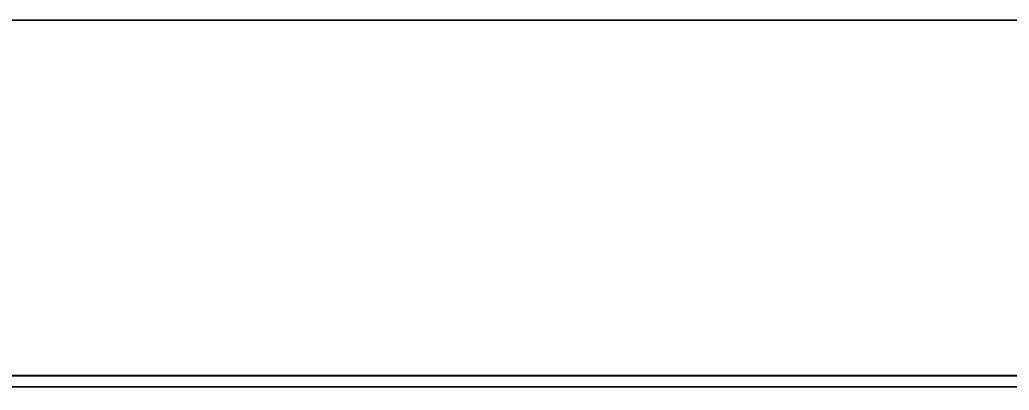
# Model space of a CAD drawing. Header units: millimetres. Extents: x 2043 to 2402, y 736 to 931.
# Drawn here: x 2102.3 to 2186.1, y 899.6 to 930.9 of the extents above; entities that cross this region are included whole.
import ezdxf

# ---------------------------------------------------------------- set-up
doc = ezdxf.new("R2010")
doc.units = ezdxf.units.MM
doc.styles.get("Standard").update_dxf_attribs({"font": '', "height": 0.8})
doc.styles.get('Standard').set_extended_font_data('SimHei')
doc.dimstyles.new('ISO-25', dxfattribs={"dimtxt": 2.5, "dimasz": 2.5, "dimexe": 1.25, "dimexo": 0.625, "dimtad": 1, "dimtxsty": 'Standard', "dimcen": 2.5, "dimadec": 0, "dimazin": 0, "dimtfac": 1, "dimtmove": 0, "dimatfit": 3, "dimfxl": 1, "dimarcsym": 0})

# ---------------------------------------------------------------- blocks, each defined once
blk = doc.blocks.new('*D209')
at = {"color": 0, "lineweight": -2}
for p, q in [((2083.974, 900.615), (2083.974, 902.065)), ((2298.979, 900.45), (2298.979, 902.065)), ((2086.474, 900.815), (2189.899, 900.815)), ((2296.479, 900.815), (2193.054, 900.815))]:
    blk.add_line(p, q, dxfattribs=at)
at = {"color": 0}
for points in [[(2086.474, 901.232), (2086.474, 900.398), (2083.974, 900.815)], [(2296.479, 901.232), (2296.479, 900.398), (2298.979, 900.815)]]:
    blk.add_solid(points, dxfattribs=at)
at = {"layer": 'Defpoints', "color": 0}
for p in [(2298.979, 900.815), (2083.974, 899.99), (2298.979, 899.825)]:
    blk.add_point(p, dxfattribs=at)
at = {"color": 0, "insert": (2191.477, 900.815), "char_height": 0.8, "attachment_point": 5}
blk.add_mtext('215', dxfattribs=at)

msp = doc.modelspace()

# ---------------------------------------------------------------- linework, layer by layer
at = {"linetype": 'Continuous'}
msp.add_lwpolyline([(2042.597, 930.921), (2401.653, 930.875), (2401.653, 735.65), (2042.597, 735.65)], close=True, dxfattribs=at)
at = {"color": 7, "const_width": 0.128}
msp.add_lwpolyline([(2298.955, 899.859), (2083.954, 899.859)], dxfattribs=at)

# ---------------------------------------------------------------- dimensions: what is measured, and where the dimension line sits
dim = msp.add_linear_dim(base=(2298.979, 900.815), p1=(2083.974, 899.99), p2=(2298.979, 899.825), dimstyle='ISO-25', override={"dimtad": 0, "dimdec": 1})
dim.commit()
dim.dimension.update_dxf_attribs({"geometry": '*D209', "text_midpoint": (2191.477, 900.815)})

doc.saveas('drawing.dxf')
